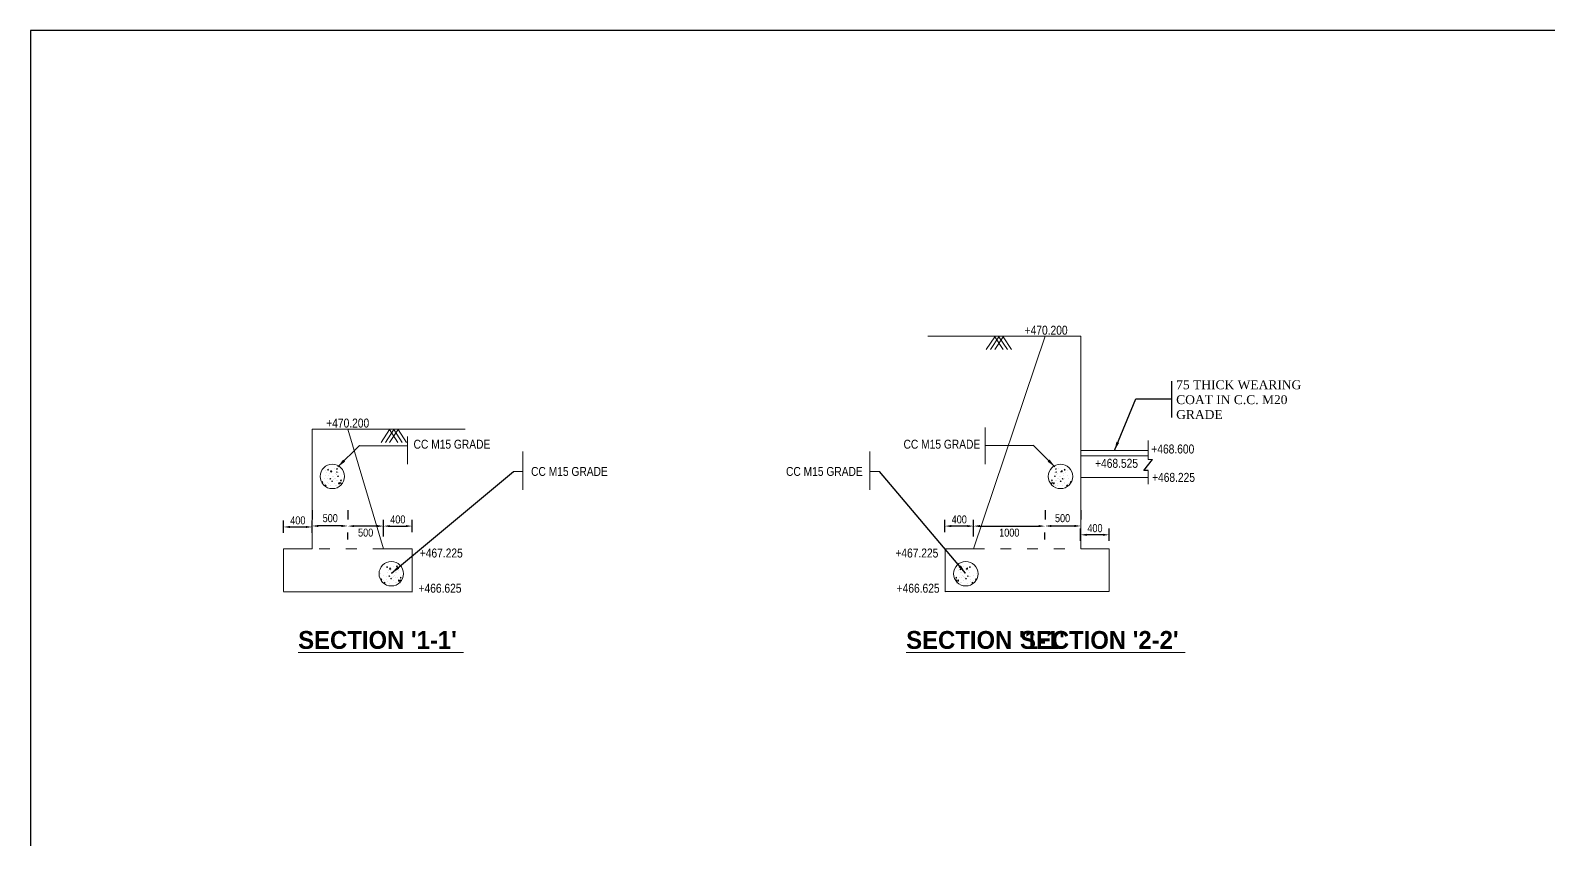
# Model space of a CAD drawing. Header units: millimetres. Extents: x 80 to 6605, y 46 to 2491.
# Drawn here: x 5546.1 to 5971.3, y 422.7 to 649.2 of the extents above; entities that cross this region are included whole.
import ezdxf

# ---------------------------------------------------------------- set-up
doc = ezdxf.new("R2010")
doc.units = ezdxf.units.MM
doc.linetypes.add('ACAD_ISO03W100', pattern=[30, 12, -18])
doc.layers.add('TEXT_GENERAL', color=4, linetype='Continuous')
doc.styles.add('ARIAL NARROW', font='ARIALN.TTF')
doc.styles.add('CITYBLUEPR', font='cityb___.ttf')
doc.styles.get("Standard").update_dxf_attribs({"font": 'times.ttf', "height": 2.5})
doc.styles.add('TNR_2.5', font='times.ttf', dxfattribs={"height": 2.5})
doc.dimstyles.new('ISO-25', dxfattribs={"dimtxt": 2.5, "dimasz": 2.5, "dimexe": 1.25, "dimexo": 0.625, "dimtad": 1, "dimlfac": 25, "dimtxsty": 'Standard', "dimcen": 2.5, "dimadec": 0, "dimazin": 0, "dimtfac": 1, "dimtmove": 0, "dimatfit": 3, "dimfxl": 1, "dimarcsym": 0})
doc.dimstyles.new('STANDARD$0', dxfattribs={"dimscale": 88.888889, "dimtxt": 0.02, "dimasz": 0.02, "dimexe": 0.1, "dimexo": 0.1, "dimgap": 0.09, "dimtad": 2, "dimtih": 1, "dimtoh": 1, "dimdec": 0, "dimzin": 1, "dimdsep": 46, "dimtxsty": 'Standard', "dimcen": 0.09, "dimadec": 0, "dimazin": 0, "dimtfac": 1, "dimtdec": 4, "dimtofl": 0, "dimtmove": 0, "dimatfit": 3, "dimfxl": 1, "dimtolj": 1, "dimtzin": 1, "dimarcsym": 0})
doc.dimstyles.new('STYLE_ESH', dxfattribs={"dimtxt": 2.5, "dimasz": 2.5, "dimexe": 1, "dimexo": 0.625, "dimtad": 0, "dimtih": 1, "dimtoh": 1, "dimdec": 0, "dimlfac": 100, "dimzin": 9, "dimdsep": 46, "dimtxsty": 'TNR_2.5', "dimcen": 2.5, "dimadec": 0, "dimazin": 2, "dimtfac": 1, "dimtdec": 0, "dimtofl": 0, "dimtmove": 2, "dimatfit": 3, "dimfxl": 1, "dimarcsym": 0})

# ---------------------------------------------------------------- blocks, each defined once
blk = doc.blocks.new('*D142')
at = {"layer": 'Defpoints', "color": 0, "transparency": 16777216}
for p in [(5624.97, 510.49), (5624.97, 510.49), (5634.97, 510.49)]:
    blk.add_point(p, dxfattribs=at)
at = {"layer": 'TEXT_GENERAL', "color": 0, "lineweight": -2, "transparency": 16777216}
for p, q in [((5624.97, 514.94), (5624.97, 512.27)), ((5634.97, 514.94), (5634.97, 512.27)), ((5633.19, 510.49), (5626.75, 510.49))]:
    blk.add_line(p, q, dxfattribs=at)
at = {"layer": 'TEXT_GENERAL', "color": 0, "transparency": 16777216}
for points in [[(5626.75, 510.79), (5626.75, 510.19), (5624.97, 510.49)], [(5633.19, 510.79), (5633.19, 510.19), (5634.97, 510.49)]]:
    blk.add_solid(points, dxfattribs=at)
at = {"layer": 'TEXT_GENERAL', "color": 0, "lineweight": 9, "transparency": 16777216, "insert": (5630.06, 512.67), "char_height": 2.222, "attachment_point": 5, "style": 'ARIAL NARROW'}
blk.add_mtext('\\A1;500', dxfattribs=at)
blk = doc.blocks.new('*D140')
at = {"layer": 'Defpoints', "color": 0, "transparency": 16777216}
for p in [(5653.02, 510.46), (5644.97, 504.35), (5653.02, 504.35)]:
    blk.add_point(p, dxfattribs=at)
at = {"layer": 'TEXT_GENERAL', "color": 0, "lineweight": -2, "transparency": 16777216}
for p, q in [((5644.97, 508.8), (5644.97, 512.24)), ((5646.75, 510.46), (5651.24, 510.46)), ((5653.02, 508.8), (5653.02, 512.24))]:
    blk.add_line(p, q, dxfattribs=at)
at = {"layer": 'TEXT_GENERAL', "color": 0, "transparency": 16777216}
for points in [[(5646.75, 510.76), (5646.75, 510.16), (5644.97, 510.46)], [(5651.24, 510.76), (5651.24, 510.16), (5653.02, 510.46)]]:
    blk.add_solid(points, dxfattribs=at)
at = {"layer": 'TEXT_GENERAL', "color": 0, "lineweight": 9, "transparency": 16777216, "insert": (5648.99, 512.31), "char_height": 2.222, "attachment_point": 5, "style": 'ARIAL NARROW'}
blk.add_mtext('\\A1;400', dxfattribs=at)
blk = doc.blocks.new('*D139')
at = {"layer": 'Defpoints', "color": 0, "transparency": 16777216}
for p in [(5634.98, 511.11), (5634.98, 510.46), (5644.97, 512.03)]:
    blk.add_point(p, dxfattribs=at)
at = {"layer": 'TEXT_GENERAL', "color": 0, "lineweight": -2, "transparency": 16777216}
for p, q in [((5643.19, 510.46), (5636.76, 510.46)), ((5634.98, 506.67), (5634.98, 508.68)), ((5644.97, 507.59), (5644.97, 508.68))]:
    blk.add_line(p, q, dxfattribs=at)
at = {"layer": 'TEXT_GENERAL', "color": 0, "transparency": 16777216}
for points in [[(5636.76, 510.76), (5636.76, 510.16), (5634.98, 510.46)], [(5643.19, 510.76), (5643.19, 510.16), (5644.97, 510.46)]]:
    blk.add_solid(points, dxfattribs=at)
at = {"layer": 'TEXT_GENERAL', "color": 0, "lineweight": 9, "transparency": 16777216, "insert": (5639.98, 508.62), "char_height": 2.222, "attachment_point": 5, "style": 'ARIAL NARROW'}
blk.add_mtext('\\A1;500', dxfattribs=at)
blk = doc.blocks.new('*D141')
at = {"layer": 'Defpoints', "color": 0, "transparency": 16777216}
for p in [(5625.02, 510.21), (5616.97, 504.1), (5625.02, 504.1)]:
    blk.add_point(p, dxfattribs=at)
at = {"layer": 'TEXT_GENERAL', "color": 0, "lineweight": -2, "transparency": 16777216}
for p, q in [((5616.97, 508.54), (5616.97, 511.98)), ((5618.75, 510.21), (5623.24, 510.21)), ((5625.02, 508.54), (5625.02, 511.98))]:
    blk.add_line(p, q, dxfattribs=at)
at = {"layer": 'TEXT_GENERAL', "color": 0, "transparency": 16777216}
for points in [[(5618.75, 510.5), (5618.75, 509.91), (5616.97, 510.21)], [(5623.24, 510.5), (5623.24, 509.91), (5625.02, 510.21)]]:
    blk.add_solid(points, dxfattribs=at)
at = {"layer": 'TEXT_GENERAL', "color": 0, "lineweight": 9, "transparency": 16777216, "insert": (5620.99, 512.05), "char_height": 2.222, "attachment_point": 5, "style": 'ARIAL NARROW'}
blk.add_mtext('\\A1;400', dxfattribs=at)
blk = doc.blocks.new('*D204')
at = {"layer": 'Defpoints', "color": 0, "transparency": 16777216}
for p in [(5810.23, 512.03), (5830.22, 511.11), (5830.22, 510.46)]:
    blk.add_point(p, dxfattribs=at)
at = {"layer": 'TEXT_GENERAL', "color": 0, "lineweight": -2, "transparency": 16777216}
for p, q in [((5812.01, 510.46), (5828.44, 510.46)), ((5810.23, 507.59), (5810.23, 508.68)), ((5830.22, 506.67), (5830.22, 508.68))]:
    blk.add_line(p, q, dxfattribs=at)
at = {"layer": 'TEXT_GENERAL', "color": 0, "transparency": 16777216}
for points in [[(5812.01, 510.76), (5812.01, 510.16), (5810.23, 510.46)], [(5828.44, 510.76), (5828.44, 510.16), (5830.22, 510.46)]]:
    blk.add_solid(points, dxfattribs=at)
at = {"layer": 'TEXT_GENERAL', "color": 0, "lineweight": 9, "transparency": 16777216, "insert": (5820.22, 508.62), "char_height": 2.222, "attachment_point": 5, "style": 'ARIAL NARROW'}
blk.add_mtext('\\A1;1000', dxfattribs=at)
blk = doc.blocks.new('*D203')
at = {"layer": 'Defpoints', "color": 0, "transparency": 16777216}
for p in [(5802.18, 510.46), (5802.18, 504.35), (5810.23, 504.35)]:
    blk.add_point(p, dxfattribs=at)
at = {"layer": 'TEXT_GENERAL', "color": 0, "lineweight": -2, "transparency": 16777216}
for p, q in [((5802.18, 508.8), (5802.18, 512.24)), ((5808.45, 510.46), (5803.96, 510.46)), ((5810.23, 508.8), (5810.23, 512.24))]:
    blk.add_line(p, q, dxfattribs=at)
at = {"layer": 'TEXT_GENERAL', "color": 0, "transparency": 16777216}
for points in [[(5803.96, 510.76), (5803.96, 510.16), (5802.18, 510.46)], [(5808.45, 510.76), (5808.45, 510.16), (5810.23, 510.46)]]:
    blk.add_solid(points, dxfattribs=at)
at = {"layer": 'TEXT_GENERAL', "color": 0, "lineweight": 9, "transparency": 16777216, "insert": (5806.21, 512.31), "char_height": 2.222, "attachment_point": 5, "style": 'ARIAL NARROW'}
blk.add_mtext('\\A1;400', dxfattribs=at)
blk = doc.blocks.new('*D205')
at = {"layer": 'Defpoints', "color": 0, "transparency": 16777216}
for p in [(5840.18, 508.02), (5840.18, 501.91), (5848.23, 501.91)]:
    blk.add_point(p, dxfattribs=at)
at = {"layer": 'TEXT_GENERAL', "color": 0, "lineweight": -2, "transparency": 16777216}
for p, q in [((5840.18, 506.35), (5840.18, 509.79)), ((5846.45, 508.02), (5841.96, 508.02)), ((5848.23, 506.35), (5848.23, 509.79))]:
    blk.add_line(p, q, dxfattribs=at)
at = {"layer": 'TEXT_GENERAL', "color": 0, "transparency": 16777216}
for points in [[(5841.96, 508.31), (5841.96, 507.72), (5840.18, 508.02)], [(5846.45, 508.31), (5846.45, 507.72), (5848.23, 508.02)]]:
    blk.add_solid(points, dxfattribs=at)
at = {"layer": 'TEXT_GENERAL', "color": 0, "lineweight": 9, "transparency": 16777216, "insert": (5844.21, 509.86), "char_height": 2.222, "attachment_point": 5, "style": 'ARIAL NARROW'}
blk.add_mtext('\\A1;400', dxfattribs=at)
blk = doc.blocks.new('*D202')
at = {"layer": 'Defpoints', "color": 0, "transparency": 16777216}
for p in [(5830.23, 510.49), (5840.23, 510.49), (5840.23, 510.49)]:
    blk.add_point(p, dxfattribs=at)
at = {"layer": 'TEXT_GENERAL', "color": 0, "lineweight": -2, "transparency": 16777216}
for p, q in [((5830.23, 514.94), (5830.23, 512.27)), ((5840.23, 514.94), (5840.23, 512.27)), ((5832.01, 510.49), (5838.45, 510.49))]:
    blk.add_line(p, q, dxfattribs=at)
at = {"layer": 'TEXT_GENERAL', "color": 0, "transparency": 16777216}
for points in [[(5832.01, 510.79), (5832.01, 510.19), (5830.23, 510.49)], [(5838.45, 510.79), (5838.45, 510.19), (5840.23, 510.49)]]:
    blk.add_solid(points, dxfattribs=at)
at = {"layer": 'TEXT_GENERAL', "color": 0, "lineweight": 9, "transparency": 16777216, "insert": (5835.14, 512.67), "char_height": 2.222, "attachment_point": 5, "style": 'ARIAL NARROW'}
blk.add_mtext('\\A1;500', dxfattribs=at)

msp = doc.modelspace()

# ---------------------------------------------------------------- linework, layer by layer
at = {"color": 0}
for p, q in [((5546.08736, 649.24313), (5546.08736, 59.24313)), ((6436.08736, 649.24313), (5546.08736, 649.24313)), ((5865.7145, 540.87442), (5865.7145, 550.9924)), ((5638.22107, 533.00471), (5651.69267, 532.9552)), ((5826.97917, 533.00471), (5813.50756, 532.9552)), ((5857.88403, 526.00837), (5860.30504, 529.07818)), ((5859.07959, 526.00837), (5857.88403, 526.00837)), ((5616.96773, 492.09984), (5652.96773, 492.07732)), ((5848.23251, 492.09984), (5802.23251, 492.07732))]:
    msp.add_line(p, q, dxfattribs=at)
at = {"layer": 'TEXT_GENERAL', "color": 0, "lineweight": 9}
for p, q in [((5840.22251, 563.60026), (5797.38324, 563.60026)), ((5840.22251, 563.60026), (5797.38324, 563.60026)), ((5810.2325, 504.10271), (5830.22251, 563.60026)), ((5816.14279, 563.4833), (5813.79005, 559.87869)), ((5816.14279, 563.47397), (5813.79005, 559.86936)), ((5817.33695, 563.4833), (5814.98421, 559.87869)), ((5817.33696, 563.47397), (5814.98422, 559.86936)), ((5816.14279, 563.4833), (5818.49553, 559.87869)), ((5816.14279, 563.47397), (5818.49553, 559.86936)), ((5818.53112, 563.47397), (5816.17838, 559.86936)), ((5817.33695, 563.4833), (5819.6897, 559.87869)), ((5817.33696, 563.47397), (5819.6897, 559.86936)), ((5818.53112, 563.4833), (5820.88386, 559.87869)), ((5818.53112, 563.47397), (5820.88386, 559.86936)), ((5840.22251, 563.60026), (5840.23251, 504.10026)), ((5624.97617, 537.60026), (5624.96773, 504.10026)), ((5624.97617, 537.60026), (5667.81544, 537.60026)), ((5624.97617, 537.60026), (5667.81544, 537.60026)), ((5644.96773, 504.10271), (5634.97617, 537.60026)), ((5646.66757, 537.4833), (5644.31483, 533.87869)), ((5646.66757, 537.47397), (5644.31483, 533.86936)), ((5647.86173, 537.4833), (5645.50899, 533.87869)), ((5647.86173, 537.47397), (5645.50899, 533.86936)), ((5646.66757, 537.47397), (5649.02031, 533.86936)), ((5649.05589, 537.4833), (5646.70315, 533.87869)), ((5649.05589, 537.47397), (5646.70315, 533.86936)), ((5647.86173, 537.4833), (5650.21447, 533.87869)), ((5647.86173, 537.47397), (5650.21447, 533.86936)), ((5649.05589, 537.4833), (5651.40863, 533.87869)), ((5649.05589, 537.47397), (5651.40863, 533.86936)), ((5813.50756, 538.07899), (5813.50756, 527.8314)), ((5651.69267, 535.54355), (5651.69267, 527.8314)), ((5859.07959, 531.60026), (5840.23251, 531.60026)), ((5859.07959, 534.43173), (5859.07959, 529.07818)), ((5684.03554, 531.29711), (5684.03554, 520.59764)), ((5781.1647, 531.29711), (5781.1647, 520.59764)), ((5859.07959, 530.10026), (5840.23251, 530.10026)), ((5859.07959, 529.07818), (5860.30504, 529.07818)), ((5628.46606, 523.74858), (5628.46606, 523.74858)), ((5628.64424, 525.89713), (5628.64424, 525.89713)), ((5628.69057, 524.6288), (5628.69057, 524.6288)), ((5629.11227, 525.54094), (5629.11227, 525.54094)), ((5629.37805, 526.12816), (5629.4221, 526.36699)), ((5629.60775, 526.15381), (5629.38002, 526.13389)), ((5629.41583, 523.70237), (5629.41583, 523.70237)), ((5629.60603, 526.15403), (5629.42235, 526.37293)), ((5629.69637, 524.75474), (5629.69637, 524.75474)), ((5629.72741, 523.59923), (5629.72741, 523.59923)), ((5629.83025, 525.19651), (5629.83025, 525.19651)), ((5630.01329, 523.6397), (5629.95925, 523.80076)), ((5630.2031, 523.76716), (5630.01358, 523.63933)), ((5630.20283, 523.76775), (5630.11685, 523.80076)), ((5630.49999, 525.69177), (5630.16114, 525.63921)), ((5630.16174, 525.64083), (5630.20384, 526.00266)), ((5630.50083, 525.69421), (5630.20408, 526.0035)), ((5630.4755, 522.90849), (5630.51955, 523.14731)), ((5630.70346, 522.93439), (5630.51978, 523.15329)), ((5630.55524, 525.35097), (5630.55524, 525.35097)), ((5630.60043, 525.62887), (5630.60043, 525.62887)), ((5630.64676, 524.36054), (5630.64676, 524.36054)), ((5630.87227, 523.43179), (5630.87227, 523.43179)), ((5630.92689, 524.32889), (5630.92689, 524.32889)), ((5631.28533, 526.52984), (5631.28533, 526.52984)), ((5631.30389, 523.68523), (5631.30389, 523.68523)), ((5631.44969, 523.7883), (5631.44969, 523.7883)), ((5631.50904, 525.2254), (5631.50904, 525.2254)), ((5631.68716, 523.21783), (5631.68716, 523.21783)), ((5631.73022, 524.84067), (5631.73022, 524.84067)), ((5631.75336, 526.50164), (5631.75336, 526.50164)), ((5631.86484, 525.45746), (5631.78759, 525.68769)), ((5632.05439, 525.58552), (5631.78762, 525.68792)), ((5631.79001, 524.81511), (5631.79001, 524.81511)), ((5631.84862, 526.36727), (5631.88089, 526.54223)), ((5632.07832, 526.3929), (5631.85059, 526.37298)), ((5632.05465, 525.58492), (5631.86513, 525.45709)), ((5632.07661, 526.39312), (5631.95149, 526.54223)), ((5632.05305, 523.24182), (5632.05305, 523.24182)), ((5632.12013, 524.30603), (5632.16418, 524.54485)), ((5632.34983, 524.33169), (5632.1221, 524.31177)), ((5632.3481, 524.33191), (5632.16442, 524.55081)), ((5632.18091, 524.27469), (5632.18091, 524.27469)), ((5632.19462, 524.55801), (5632.19462, 524.55801)), ((5632.31711, 525.34321), (5632.31711, 525.34321)), ((5632.94607, 523.14759), (5632.99012, 523.38641)), ((5633.17577, 523.17326), (5632.94804, 523.15333)), ((5633.17404, 523.17348), (5632.99036, 523.39237)), ((5633.00685, 523.11625), (5633.00685, 523.11625)), ((5633.02057, 523.39957), (5633.02057, 523.39957)), ((5684.06616, 525.76476), (5681.37178, 525.76476)), ((5781.13407, 525.76476), (5783.82846, 525.76476)), ((5832.02447, 523.17326), (5832.2522, 523.15333)), ((5832.0262, 523.17348), (5832.20987, 523.39237)), ((5832.17967, 523.39957), (5832.17967, 523.39957)), ((5832.19339, 523.11625), (5832.19339, 523.11625)), ((5832.25417, 523.14759), (5832.21012, 523.38641)), ((5832.85041, 524.33169), (5833.07814, 524.31177)), ((5832.85214, 524.33191), (5833.03581, 524.55081)), ((5832.88313, 525.34321), (5832.88313, 525.34321)), ((5833.00561, 524.55801), (5833.00561, 524.55801)), ((5833.01933, 524.27469), (5833.01933, 524.27469)), ((5833.08011, 524.30603), (5833.03606, 524.54485)), ((5833.12191, 526.3929), (5833.34964, 526.37298)), ((5833.12362, 526.39312), (5833.24874, 526.54223)), ((5833.14558, 525.58492), (5833.3351, 525.45709)), ((5833.14584, 525.58552), (5833.41262, 525.68792)), ((5833.14718, 523.24182), (5833.14718, 523.24182)), ((5833.35162, 526.36727), (5833.31935, 526.54223)), ((5833.33539, 525.45746), (5833.41265, 525.68769)), ((5833.41023, 524.81511), (5833.41023, 524.81511)), ((5833.44688, 526.50164), (5833.44688, 526.50164)), ((5833.47001, 524.84067), (5833.47001, 524.84067)), ((5833.51308, 523.21783), (5833.51308, 523.21783)), ((5833.6912, 525.2254), (5833.6912, 525.2254)), ((5833.75055, 523.7883), (5833.75055, 523.7883)), ((5833.89635, 523.68523), (5833.89635, 523.68523)), ((5833.91491, 526.52984), (5833.91491, 526.52984)), ((5834.27334, 524.32889), (5834.27334, 524.32889)), ((5834.32797, 523.43179), (5834.32797, 523.43179)), ((5834.49678, 522.93439), (5834.68046, 523.15329)), ((5834.55347, 524.36054), (5834.55347, 524.36054)), ((5834.5998, 525.62887), (5834.5998, 525.62887)), ((5834.645, 525.35097), (5834.645, 525.35097)), ((5834.72474, 522.90849), (5834.68069, 523.14731)), ((5834.69941, 525.69421), (5834.99616, 526.0035)), ((5834.70025, 525.69177), (5835.0391, 525.63921)), ((5835.03849, 525.64083), (5834.9964, 526.00266)), ((5834.99714, 523.76716), (5835.18666, 523.63933)), ((5834.99741, 523.76775), (5835.08339, 523.80076)), ((5835.18695, 523.6397), (5835.24099, 523.80076)), ((5835.36998, 525.19651), (5835.36998, 525.19651)), ((5835.47283, 523.59923), (5835.47283, 523.59923)), ((5835.50387, 524.75474), (5835.50387, 524.75474)), ((5835.59249, 526.15381), (5835.82022, 526.13389)), ((5835.59421, 526.15403), (5835.77788, 526.37293)), ((5835.82219, 526.12816), (5835.77814, 526.36699)), ((5835.78441, 523.70237), (5835.78441, 523.70237)), ((5836.08796, 525.54094), (5836.08796, 525.54094)), ((5836.50967, 524.6288), (5836.50967, 524.6288)), ((5836.556, 525.89713), (5836.556, 525.89713)), ((5836.73417, 523.74858), (5836.73417, 523.74858)), ((5859.07959, 524.10026), (5840.23251, 524.10026)), ((5859.07959, 522.19215), (5859.07959, 526.00837)), ((5627.97243, 522.69509), (5627.7447, 522.67516)), ((5627.97069, 522.6953), (5627.78701, 522.9142)), ((5628.51456, 522.37144), (5628.51456, 522.37144)), ((5628.93058, 521.68901), (5628.59173, 521.63646)), ((5628.59234, 521.63809), (5628.63443, 521.99993)), ((5628.93143, 521.69147), (5628.63467, 522.00076)), ((5629.39402, 522.68517), (5629.39402, 522.68517)), ((5629.46836, 522.24587), (5629.46836, 522.24587)), ((5630.15776, 521.75547), (5630.15776, 521.75547)), ((5630.7052, 522.93417), (5630.47747, 522.91425)), ((5631.35022, 522.41691), (5631.35022, 522.41691)), ((5631.61238, 521.92909), (5631.61238, 521.92909)), ((5631.92943, 521.84141), (5631.92943, 521.84141)), ((5632.73458, 522.31966), (5632.39573, 522.2671)), ((5632.39634, 522.26873), (5632.43843, 522.63056)), ((5632.73543, 522.32211), (5632.43867, 522.63139)), ((5632.95235, 522.41085), (5632.8751, 522.64109)), ((5633.14189, 522.53891), (5632.87512, 522.64131)), ((5633.14216, 522.53832), (5632.95264, 522.41049)), ((5633.05535, 521.73911), (5633.05535, 521.73911)), ((5633.06689, 522.13125), (5633.06689, 522.13125)), ((5832.05808, 522.53832), (5832.2476, 522.41049)), ((5832.05835, 522.53891), (5832.32512, 522.64131)), ((5832.13334, 522.13125), (5832.13334, 522.13125)), ((5832.14489, 521.73911), (5832.14489, 521.73911)), ((5832.24789, 522.41085), (5832.32514, 522.64109)), ((5832.46481, 522.32211), (5832.76157, 522.63139)), ((5832.46566, 522.31966), (5832.80451, 522.2671)), ((5832.8039, 522.26873), (5832.7618, 522.63056)), ((5833.27081, 521.84141), (5833.27081, 521.84141)), ((5833.58786, 521.92909), (5833.58786, 521.92909)), ((5833.85002, 522.41691), (5833.85002, 522.41691)), ((5834.49504, 522.93417), (5834.72277, 522.91425)), ((5835.04248, 521.75547), (5835.04248, 521.75547)), ((5835.73188, 522.24587), (5835.73188, 522.24587)), ((5835.80621, 522.68517), (5835.80621, 522.68517)), ((5836.26881, 521.69147), (5836.56556, 522.00076)), ((5836.26966, 521.68901), (5836.60851, 521.63646)), ((5836.6079, 521.63809), (5836.5658, 521.99993)), ((5836.68567, 522.37144), (5836.68567, 522.37144)), ((5837.2278, 522.69509), (5837.45553, 522.67516)), ((5837.22955, 522.6953), (5837.41323, 522.9142)), ((5616.96773, 504.10026), (5624.96773, 504.10026)), ((5616.96773, 504.10026), (5616.96773, 492.09984)), ((5644.96773, 504.09522), (5652.96773, 504.07751)), ((5652.96773, 504.09522), (5652.96773, 492.07732)), ((5810.23251, 504.09522), (5802.23251, 504.07751)), ((5802.23251, 504.09522), (5802.23251, 492.07732)), ((5848.23251, 504.10026), (5840.23251, 504.10026)), ((5848.23251, 504.10026), (5848.23251, 492.09984)), ((5645.8913, 498.87415), (5645.93535, 499.11297)), ((5646.121, 498.8998), (5645.89327, 498.87988)), ((5646.11929, 498.90002), (5645.93561, 499.11892)), ((5646.20962, 497.50073), (5646.20962, 497.50073)), ((5646.34351, 497.9425), (5646.34351, 497.9425)), ((5647.01324, 498.43776), (5646.67439, 498.3852)), ((5646.675, 498.38682), (5646.71709, 498.74865)), ((5647.01409, 498.4402), (5646.71733, 498.74949)), ((5647.0685, 498.09696), (5647.0685, 498.09696)), ((5647.11369, 498.37485), (5647.11369, 498.37485)), ((5647.79859, 499.27583), (5647.79859, 499.27583)), ((5648.02229, 497.97139), (5648.02229, 497.97139)), ((5648.24348, 497.58666), (5648.24348, 497.58666)), ((5648.64029, 498.20344), (5648.56303, 498.43368)), ((5648.82983, 498.33151), (5648.56306, 498.43391)), ((5648.56545, 497.5611), (5648.56545, 497.5611)), ((5648.62406, 499.11326), (5648.65633, 499.28822)), ((5648.85377, 499.13889), (5648.62604, 499.11896)), ((5648.83009, 498.33091), (5648.64058, 498.20308)), ((5648.85206, 499.13911), (5648.72694, 499.28822)), ((5649.09255, 498.08919), (5649.09255, 498.08919)), ((5806.10768, 498.08919), (5806.10768, 498.08919)), ((5806.34647, 499.13889), (5806.5742, 499.11896)), ((5806.34818, 499.13911), (5806.4733, 499.28822)), ((5806.37014, 498.33091), (5806.55966, 498.20308)), ((5806.3704, 498.33151), (5806.63717, 498.43391)), ((5806.57618, 499.11326), (5806.54391, 499.28822)), ((5806.55995, 498.20344), (5806.6372, 498.43368)), ((5806.63479, 497.5611), (5806.63479, 497.5611)), ((5806.95676, 497.58666), (5806.95676, 497.58666)), ((5807.17795, 497.97139), (5807.17795, 497.97139)), ((5807.40165, 499.27583), (5807.40165, 499.27583)), ((5808.08655, 498.37485), (5808.08655, 498.37485)), ((5808.13174, 498.09696), (5808.13174, 498.09696)), ((5808.18615, 498.4402), (5808.48291, 498.74949)), ((5808.187, 498.43776), (5808.52585, 498.3852)), ((5808.52524, 498.38682), (5808.48314, 498.74865)), ((5808.85673, 497.9425), (5808.85673, 497.9425)), ((5808.99062, 497.50073), (5808.99062, 497.50073)), ((5809.07923, 498.8998), (5809.30696, 498.87988)), ((5809.08095, 498.90002), (5809.26463, 499.11892)), ((5809.30894, 498.87415), (5809.26488, 499.11297)), ((5643.89522, 496.36243), (5643.89522, 496.36243)), ((5643.98282, 495.67507), (5643.98282, 495.67507)), ((5644.22162, 497.101), (5644.22162, 497.101)), ((5644.256, 495.41537), (5644.30005, 495.65419)), ((5644.48569, 495.44107), (5644.25796, 495.42115)), ((5644.48394, 495.44129), (5644.30027, 495.66019)), ((5644.97932, 496.49457), (5644.97932, 496.49457)), ((5645.02782, 495.11743), (5645.02782, 495.11743)), ((5645.44384, 494.435), (5645.10499, 494.38245)), ((5645.10559, 494.38408), (5645.14769, 494.74591)), ((5645.44468, 494.43746), (5645.14793, 494.74675)), ((5645.90728, 495.43116), (5645.90728, 495.43116)), ((5645.92908, 496.44836), (5645.92908, 496.44836)), ((5645.98161, 494.99186), (5645.98161, 494.99186)), ((5646.24066, 496.34522), (5646.24066, 496.34522)), ((5646.52655, 496.38568), (5646.4725, 496.54675)), ((5646.71635, 496.51315), (5646.52684, 496.38532)), ((5646.71608, 496.51374), (5646.6301, 496.54675)), ((5646.67101, 494.50146), (5646.67101, 494.50146)), ((5646.98875, 495.65447), (5647.03281, 495.8933)), ((5647.21845, 495.68016), (5646.99072, 495.66024)), ((5647.21671, 495.68038), (5647.03304, 495.89927)), ((5647.16002, 497.10653), (5647.16002, 497.10653)), ((5647.38553, 496.17778), (5647.38553, 496.17778)), ((5647.44015, 497.07488), (5647.44015, 497.07488)), ((5647.81714, 496.43122), (5647.81714, 496.43122)), ((5647.86347, 495.16289), (5647.86347, 495.16289)), ((5647.96294, 496.53429), (5647.96294, 496.53429)), ((5648.38782, 494.67507), (5648.38782, 494.67507)), ((5648.4626, 495.96382), (5648.4626, 495.96382)), ((5648.70487, 494.58739), (5648.70487, 494.58739)), ((5648.82849, 495.98781), (5648.82849, 495.98781)), ((5649.51002, 495.06564), (5649.17117, 495.01309)), ((5649.17178, 495.01471), (5649.21387, 495.37655)), ((5649.51087, 495.0681), (5649.21411, 495.37738)), ((5649.72779, 495.15684), (5649.65054, 495.38708)), ((5649.91733, 495.2849), (5649.65056, 495.3873)), ((5649.72151, 495.89358), (5649.76556, 496.1324)), ((5649.95121, 495.91925), (5649.72348, 495.89932)), ((5649.9176, 495.28431), (5649.72808, 495.15647)), ((5649.94948, 495.91946), (5649.76581, 496.13836)), ((5649.78229, 495.86224), (5649.78229, 495.86224)), ((5649.79601, 496.14556), (5649.79601, 496.14556)), ((5649.83079, 494.4851), (5649.83079, 494.4851)), ((5649.84234, 494.87723), (5649.84234, 494.87723)), ((5805.24903, 495.91925), (5805.47676, 495.89932)), ((5805.25075, 495.91946), (5805.43443, 496.13836)), ((5805.28264, 495.28431), (5805.47215, 495.15647)), ((5805.28291, 495.2849), (5805.54968, 495.3873)), ((5805.3579, 494.87723), (5805.3579, 494.87723)), ((5805.36945, 494.4851), (5805.36945, 494.4851)), ((5805.40423, 496.14556), (5805.40423, 496.14556)), ((5805.41795, 495.86224), (5805.41795, 495.86224)), ((5805.47873, 495.89358), (5805.43467, 496.1324)), ((5805.47244, 495.15684), (5805.5497, 495.38708)), ((5805.68937, 495.0681), (5805.98612, 495.37738)), ((5805.69021, 495.06564), (5806.02906, 495.01309)), ((5806.02846, 495.01471), (5805.98636, 495.37655)), ((5806.37174, 495.98781), (5806.37174, 495.98781)), ((5806.49537, 494.58739), (5806.49537, 494.58739)), ((5806.73763, 495.96382), (5806.73763, 495.96382)), ((5806.81242, 494.67507), (5806.81242, 494.67507)), ((5807.2373, 496.53429), (5807.2373, 496.53429)), ((5807.33676, 495.16289), (5807.33676, 495.16289)), ((5807.38309, 496.43122), (5807.38309, 496.43122)), ((5807.76009, 497.07488), (5807.76009, 497.07488)), ((5807.81471, 496.17778), (5807.81471, 496.17778)), ((5807.98179, 495.68016), (5808.20952, 495.66024)), ((5807.98352, 495.68038), (5808.1672, 495.89927)), ((5808.04022, 497.10653), (5808.04022, 497.10653)), ((5808.21148, 495.65447), (5808.16743, 495.8933)), ((5808.48388, 496.51315), (5808.6734, 496.38532)), ((5808.48415, 496.51374), (5808.57013, 496.54675)), ((5808.52923, 494.50146), (5808.52923, 494.50146)), ((5808.67369, 496.38568), (5808.72773, 496.54675)), ((5808.95957, 496.34522), (5808.95957, 496.34522)), ((5809.21862, 494.99186), (5809.21862, 494.99186)), ((5809.27116, 496.44836), (5809.27116, 496.44836)), ((5809.29296, 495.43116), (5809.29296, 495.43116)), ((5809.75555, 494.43746), (5810.05231, 494.74675)), ((5809.7564, 494.435), (5810.09525, 494.38245)), ((5810.09464, 494.38408), (5810.05255, 494.74591)), ((5810.17242, 495.11743), (5810.17242, 495.11743)), ((5810.22092, 496.49457), (5810.22092, 496.49457)), ((5810.71455, 495.44107), (5810.94228, 495.42115)), ((5810.71629, 495.44129), (5810.89997, 495.66019)), ((5810.94424, 495.41537), (5810.90019, 495.65419)), ((5810.97862, 497.101), (5810.97862, 497.101)), ((5811.21741, 495.67507), (5811.21741, 495.67507)), ((5811.30501, 496.36243), (5811.30501, 496.36243))]:
    msp.add_line(p, q, dxfattribs=at)
at = {"layer": 'TEXT_GENERAL', "color": 0, "linetype": 'ACAD_ISO03W100', "lineweight": 9, "ltscale": 0.25}
for p, q in [((5810.22251, 563.60026), (5840.22251, 563.60026)), ((5810.22251, 563.60026), (5840.22251, 563.60026)), ((5810.22251, 563.59522), (5840.22251, 563.60026)), ((5816.22251, 563.59623), (5840.22251, 563.60026)), ((5654.97617, 537.60026), (5624.97617, 537.60026)), ((5654.97617, 537.60026), (5624.97617, 537.60026)), ((5648.97617, 537.59623), (5624.97617, 537.60026)), ((5644.97617, 537.59522), (5624.97617, 537.60026)), ((5644.96773, 504.09522), (5624.96773, 504.10026)), ((5810.23251, 504.09522), (5840.23251, 504.10026))]:
    msp.add_line(p, q, dxfattribs=at)
at = {"layer": 'TEXT_GENERAL', "color": 0, "lineweight": 9}
for centre in [(5630.64676, 524.36054), (5834.55347, 524.36054), (5647.16002, 497.10653), (5808.04022, 497.10653)]:
    msp.add_circle(centre, 3.41915, dxfattribs=at)

# ---------------------------------------------------------------- texts
at = {"color": 0, "insert": (5866.96236, 551.27055), "char_height": 2.5, "width": 42.7777778, "attachment_point": 1, "style": 'TNR_2.5'}
msp.add_mtext('75 THICK WEARING COAT IN C.C. M20 GRADE', dxfattribs=at)
at = {"layer": 'TEXT_GENERAL', "color": 0, "lineweight": 9}
for s, height, style, p in [('+470.200', 2.5, 'ARIAL NARROW', (5824.52582, 564.04996)), ('+470.200', 2.5, 'ARIAL NARROW', (5628.94538, 538.04996)), ('CC M15 GRADE', 2.5, 'ARIAL NARROW', (5653.40191, 532.13167)), ('CC M15 GRADE', 2.5, 'ARIAL NARROW', (5790.60801, 532.13167)), ('+468.600', 2.5, 'ARIAL NARROW', (5859.99758, 530.79042)), ('+468.525', 2.5, 'ARIAL NARROW', (5844.2437, 526.78698)), ('CC M15 GRADE', 2.5, 'ARIAL NARROW', (5686.31056, 524.50842)), ('CC M15 GRADE', 2.5, 'ARIAL NARROW', (5757.69936, 524.50842)), ('+468.225', 2.5, 'ARIAL NARROW', (5860.197, 522.84864)), ('+467.225', 2.5, 'ARIAL NARROW', (5655.14695, 501.67109)), ('+467.225', 2.5, 'ARIAL NARROW', (5788.3258, 501.67109)), ('+466.625', 2.5, 'ARIAL NARROW', (5654.79479, 491.81752)), ('+466.625', 2.5, 'ARIAL NARROW', (5788.67796, 491.81752)), ("%%USECTION '1-1' ", 5, 'CITYBLUEPR', (5621.08899, 476.08872)), ("%%USECTION '1-1' ", 5, 'CITYBLUEPR', (5791.35452, 476.08872)), ("%%USECTION '2-2' ", 5, 'CITYBLUEPR', (5823.21375, 476.08872))]:
    msp.add_text(s, height=height, dxfattribs=dict(at, style=style)).set_placement(p)

# ---------------------------------------------------------------- dimensions: what is measured, and where the dimension line sits
for base, p1, p2, angle, picture, middle in [((5624.96773, 510.49117), (5634.96773, 510.49117), (5624.96773, 510.49117), 180, '*D142', (5630.06464, 512.67393)), ((5840.23251, 510.49117), (5830.23251, 510.49117), (5840.23251, 510.49117), 0, '*D202', (5835.1356, 512.67393))]:
    dim = msp.add_linear_dim(base=base, p1=p1, p2=p2, angle=angle, text='500', dimstyle='STANDARD$0', override={"dimtxt": 0.025, "dimexe": 0.02, "dimexo": 0.05, "dimgap": 0.008, "dimtxsty": 'ARIAL NARROW', "dimtmove": 2}, dxfattribs=at)
    dim.commit()
    dim.dimension.update_dxf_attribs({"geometry": picture, "text_midpoint": middle, "dimtype": 160})
for base, p1, p2, angle, text, picture, middle in [((5625.0161, 510.20721), (5616.96773, 504.10026), (5625.0161, 504.10026), 180, '400', '*D141', (5620.99191, 512.05293)), ((5634.98364, 510.46123), (5644.96906, 512.03369), (5634.98364, 511.11458), 180, '500', '*D139', (5639.97635, 508.61552)), ((5653.01738, 510.46123), (5644.96902, 504.35328), (5653.01738, 504.35328), 180, '400', '*D140', (5648.9932, 512.30695)), ((5802.18285, 510.46123), (5810.23122, 504.35328), (5802.18285, 504.35328), 0, '400', '*D203', (5806.20704, 512.30695)), ((5830.2166, 510.46123), (5810.23117, 512.03369), (5830.2166, 511.11458), 0, '1000', '*D204', (5820.22389, 508.61552))]:
    dim = msp.add_linear_dim(base=base, p1=p1, p2=p2, angle=angle, text=text, dimstyle='STANDARD$0', override={"dimtxt": 0.025, "dimexe": 0.02, "dimexo": 0.05, "dimgap": 0.008, "dimtxsty": 'ARIAL NARROW', "dimtmove": 2}, dxfattribs=at)
    dim.commit()
    dim.dimension.update_dxf_attribs({"geometry": picture, "text_midpoint": middle})
dim = msp.add_linear_dim(base=(5840.18414, 508.01537), p1=(5848.23251, 501.90842), p2=(5840.18414, 501.90842), text='400', dimstyle='STANDARD$0', override={"dimtxt": 0.025, "dimexe": 0.02, "dimexo": 0.05, "dimgap": 0.008, "dimtxsty": 'ARIAL NARROW', "dimtmove": 2}, dxfattribs=at)
dim.commit()
dim.dimension.update_dxf_attribs({"geometry": '*D205', "text_midpoint": (5844.20832, 509.86109)})

# ---------------------------------------------------------------- leaders
at = {"color": 0}
msp.add_leader([(5849.65605, 531.60026), (5855.64396, 546.10435), (5865.7145, 546.10435)], dimstyle='STYLE_ESH', override={"dimgap": 0.625, "dimtad": 0}, dxfattribs=at)
at = {"layer": 'TEXT_GENERAL', "color": 0, "lineweight": 9}
for points in [[(5632.18117, 527.02797), (5638.22107, 533.00471)], [(5833.01907, 527.02797), (5826.97917, 533.00471)], [(5647.22176, 497.24725), (5681.37178, 525.76476)], [(5807.97848, 497.24725), (5783.82846, 525.76476)]]:
    msp.add_leader(points, dimstyle='ISO-25', override={"dimgap": 0.625, "dimtad": 0}, dxfattribs=at)

doc.saveas('drawing.dxf')
